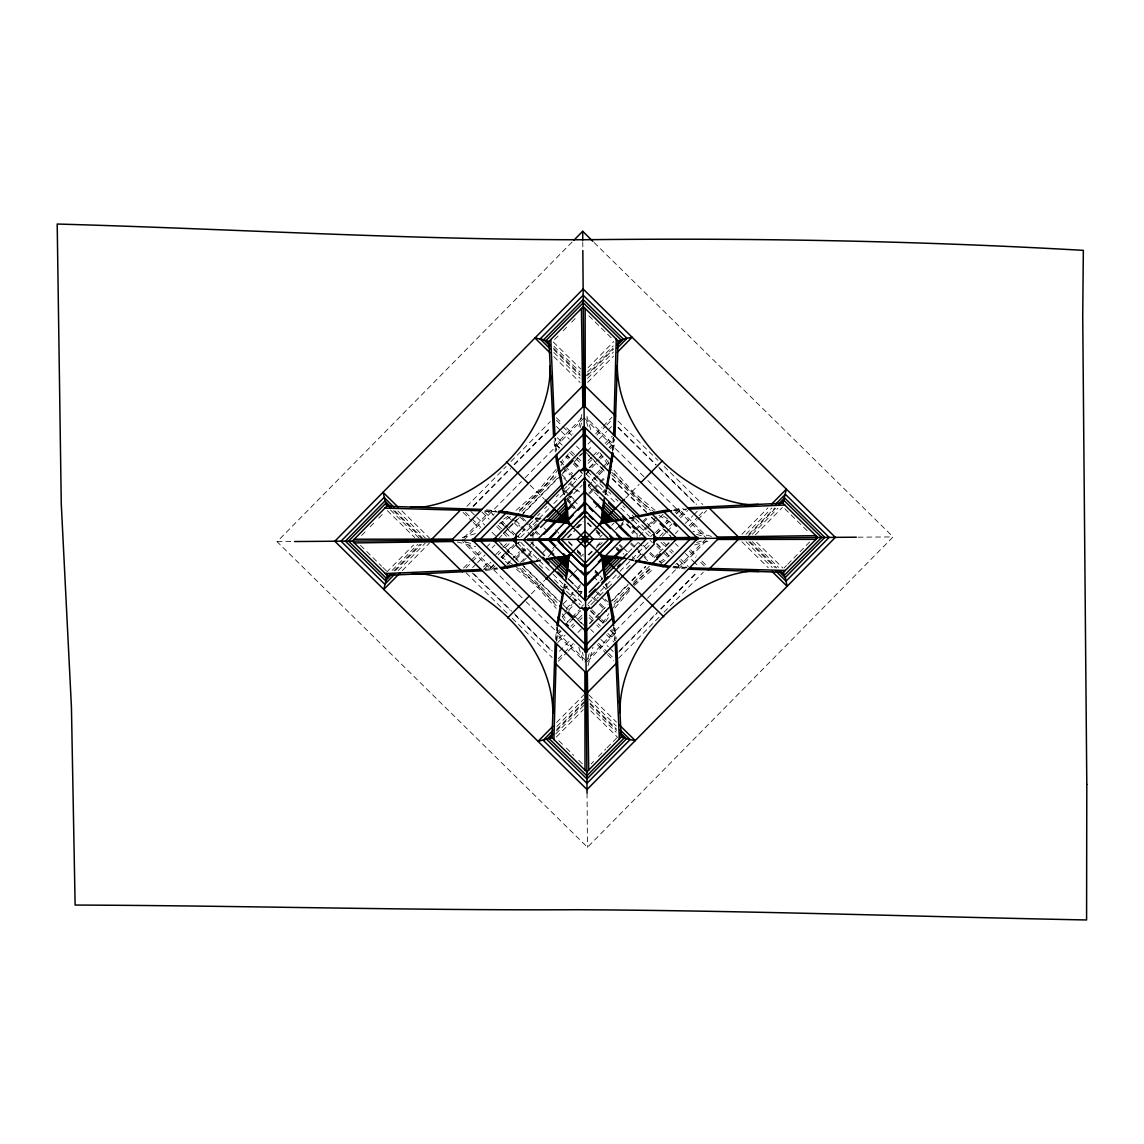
<?xml version="1.0" encoding="UTF-8"?>
<svg xmlns="http://www.w3.org/2000/svg" width="1144" height="1144" viewBox="0 0 1144 1144"><rect width="100%" height="100%" fill="white"/><g stroke="black" fill="none" stroke-linecap="round" stroke-linejoin="round"><path stroke-width="0.75" stroke-dasharray="5 3.75" d="M557.686 627.956L557.085 634.505L560.774 630.759M612.469 450.636L613.07 444.087L609.38 447.833M557.657 627.513L556.37 641.212L563.706 633.776M612.498 451.079L613.627 439.139M555.469 639.453L556.728 626.998M556.828 640.783L557.428 634.834L561.118 631.088M613.327 437.794L612.741 443.758L609.051 447.504M613.599 449.964L614.686 439.124M581.881 414.414L578.893 426.612M588.002 665.651L593.021 647.146M564.521 587.33L565.107 584.341M605.047 494.237L605.948 489.761M564.307 587.33L564.907 584.384M605.247 494.194L606.148 489.789M563.477 588.359L564.45 583.683M564.278 587.544L564.922 584.47M605.233 494.122L605.877 491.033M605.705 494.894L606.678 490.218M580.137 427.842L581.867 421.636M587.859 658.501L589.575 652.294M568.311 453.839C555.283 476.176 537.852 495.938 517.274 511.611M602.688 623.337L608.894 613.57M605.619 621.778L609.194 616.201M560.96 462.391L562.848 459.602M556.141 469.326L537.022 491.977L516.03 510.381M611.725 609.394L629.486 587.959M615.057 607.893L630.744 589.189M594.136 242.557L893.078 536.908L587.458 847.289L277.077 541.684L572.672 241.47M361.618 535.463L365.293 531.731M370.184 526.755L373.859 523.022M378.764 518.046L383.655 513.07M554.525 339.553L558.201 335.821M563.091 330.845L566.766 327.113M571.671 322.136L576.562 317.16M386.586 572.315L413.542 544.944M588.073 367.682L613.799 341.555M392.135 570.413L417.86 544.287M587.487 372.014L613.213 345.888M393.936 570.899L420.091 544.329M585.07 376.776L613.713 347.69M395.381 570.627L421.307 544.287M587.544 375.461L613.47 349.135M398.312 570.513L425.396 543.014M587.558 378.321L613.413 352.066M402.316 570.613L429.515 542.985M587.601 382.439L613.556 356.07M466.866 506.32L506.12 466.452M511.025 461.461L550.278 421.593M473.044 506.106L509.123 469.469M514.099 464.421L550.164 427.784M473.373 506.434L510.696 468.539M514.428 464.75L550.493 428.113M463.821 537.751L490.876 510.281L494.623 513.971M581.667 418.075L554.611 445.545L558.358 449.234M463.749 540.14L521.435 481.538M525.125 477.806L584.041 417.96M463.563 567.996L469.827 561.647M471.071 560.374L479.837 551.479M519.333 511.354L556.127 473.988M595.624 433.862L601.887 427.513M603.131 426.24L611.897 417.346M466.066 567.953L471.071 562.877M472.329 561.604L481.081 552.709M487.33 546.36L489.832 543.815M521.807 511.339L556.156 476.462M588.116 443.986L590.619 441.455M596.882 435.092L605.634 426.197M606.892 424.939L611.897 419.848M503.217 533.333L516.902 519.433M523.123 513.127L557.957 477.749M562.919 472.701L565.408 470.17M579.093 456.27L581.581 453.753M498.555 538.681L502.287 534.891M503.532 533.633L519.705 517.217M520.949 515.944L560.746 475.518M561.99 474.259L566.966 469.212M574.431 461.633L583.14 452.781M472.586 567.624L476.304 563.863M477.534 562.605L484.956 555.054M492.077 547.833L494.866 545.002M587.229 451.194L592.177 446.174M599.299 438.938L606.72 431.402M607.95 430.144L611.668 426.369M483.497 566.981L489.589 560.803M495.681 554.611L501.773 548.419M502.988 547.175L506.649 543.471M588.045 460.803L591.691 457.099M592.921 455.855L597.797 450.908M605.104 443.472L612.412 436.05M483.626 569.555L490.948 562.133M498.255 554.697L500.686 552.223M505.562 547.275L509.223 543.557M588.173 463.377L591.834 459.659M596.71 454.711L599.141 452.237M606.463 444.816L613.77 437.38M537.608 515.801L539.939 513.442M544.587 508.722L546.918 506.363M556.213 496.911L558.529 494.551M517.174 536.922L520.849 533.176M522.079 531.931L524.524 529.443M529.443 524.452L533.118 520.72M564.478 488.874L566.923 486.386M568.153 485.127L575.518 477.663M493.665 564.678L489.975 568.425L484.026 569.111M501.043 557.185L505.963 552.194M507.192 550.936L513.341 544.701M520.706 537.208L550.135 507.335M553.81 503.603L581.996 474.96M589.374 467.481L594.294 462.476M599.213 457.486L601.673 454.983M494.008 565.007L490.318 568.754L496.853 568.053M501.387 557.514L503.846 555.026M505.076 553.767L513.67 545.03M589.718 467.81L598.312 459.073M599.542 457.814L602.001 455.326M495.023 566.008L491.334 569.755L462.619 541.484M502.302 558.615L504.861 556.027M505.991 554.869L518.375 542.285M534.091 526.34L536.479 523.909M585.814 473.802L590.733 468.811M591.963 467.567L599.342 460.074M600.557 458.815L603.117 456.227M610.395 448.834L614.085 445.087L586.615 418.032M517.917 543.586L519.548 541.941M586.114 474.331L588.988 471.428M530.287 535.978L534.563 531.631M566.08 499.628L569.784 495.867M532.103 536.021L536.979 531.088M567.61 499.971L582.21 485.142M507.078 564.335L510.782 560.574M512.026 559.316L519.447 551.78M596.539 473.473L608.923 460.903M516.316 557.185L519.934 553.51M521.149 552.28L527.184 546.146M592.249 480.065L597.082 475.16M598.283 473.931L605.519 466.58M606.735 465.351L609.151 462.905M516.001 559.287L520.835 554.382M522.036 553.167L528.07 547.032M529.272 545.802L532.904 542.127M588.316 485.842L597.969 476.047M599.17 474.817L604.003 469.912M520.677 562.276L527.985 554.869M529.2 553.624L531.631 551.165M588.817 493.078L592.463 489.375M593.679 488.13L598.555 483.197M599.771 481.953L605.848 475.775M522.708 561.847L526.354 558.129M527.57 556.899L532.446 551.951M589.632 493.879L593.278 490.175M594.494 488.931L606.663 476.576M542.985 552.523L547.89 547.533M602.559 492.02L605.019 489.518M536.336 560.689L538.781 558.201M603.26 492.707L605.719 490.218M552.681 548.605L558.086 543.114M550.364 553.267L554.068 549.506M595.481 507.45L600.986 501.844M575.832 527.913L579.236 524.467M548.205 556.742L554.297 550.564M567.224 537.608L574.817 530.101M576.991 527.913L583.125 521.464M568.282 537.737L574.531 531.402M578.063 527.813L583.798 521.993M531.317 593.893L544.73 580.28M625.654 498.083L639.181 484.341M580.995 556.499L583.368 554.096M599.842 537.351L602.216 534.934M611.711 525.296L614.085 522.894M588.13 554.783L592.091 550.779M596.668 546.117L601.243 541.469M588.845 555.069L593.85 550.192M596.124 547.89L602.116 541.584M599.999 544.901L602.273 542.585M615.515 529.658L623.509 521.535M569.583 577.305L573.201 573.63M574.402 572.415L580.423 566.294M619.233 526.883L624.052 521.979M619.891 527.527L625.196 522.136M564.435 588.359L566.895 585.871M631.374 520.391L633.833 517.889M565.136 589.06L567.596 586.572M632.074 521.078L634.534 518.589M570.799 594.594L573.23 592.12M578.092 587.172L580.523 584.713M631.631 532.804L634.062 530.33M635.277 529.1L641.369 522.922M642.585 521.678L646.231 517.975M563.091 604.032L576.476 590.447M577.691 589.217L580.122 586.743M632.446 533.604L634.877 531.131M636.093 529.901L642.184 523.723M643.4 522.479L649.477 516.302M566.151 608.665L570.985 603.76M572.186 602.545L581.838 592.735M643.3 530.33L646.918 526.64M648.119 525.425L656.57 516.845M564.635 611.997L571.871 604.647M573.087 603.417L579.121 597.297M639.353 536.107L657.457 517.717M562.476 616.416L573.616 605.104M663.077 514.242L650.707 526.812L645.902 522.079M600.114 581.081L602.545 578.607M628.313 552.438L638.052 542.556M581.824 606.506L583.454 604.847M650.607 536.65L652.881 534.334M559.659 629.843L556.07 633.504L583.54 660.546M567.038 622.365L570.727 618.618M571.957 617.374L579.422 609.766M655.469 532.546L660.488 527.456M665.308 522.565L667.853 519.962M675.132 512.569L678.821 508.823L706.291 535.878M571.843 619.519L580.451 610.782M656.484 533.547L661.404 528.557M666.323 523.566L668.782 521.063M676.147 513.57L679.836 509.824L673.301 510.539M569.712 622.35L573.401 618.604M574.631 617.345L580.78 611.111M588.159 603.617L616.344 574.989M620.019 571.256L650.664 540.125M656.813 533.876L661.732 528.885M666.652 523.895L669.111 521.392M676.49 513.899L680.179 510.152L686.128 509.466M590.962 604.661L598.326 597.182M599.542 595.938L606.906 588.459M637.036 557.872L640.712 554.125M645.631 549.149L650.536 544.158M608.136 587.573L611.625 584.026M617.431 578.12L619.762 575.761M626.726 568.682L630.215 565.136M571.013 626.34L573.444 623.866M578.321 618.918L581.981 615.2M659.716 536.25L664.592 531.302M669.469 526.354L671.9 523.88M679.221 516.459L686.529 509.023L672.858 510.51M557.743 642.528L565.05 635.106M572.372 627.684L574.803 625.196M579.679 620.248L582.11 617.774M662.29 536.35L665.951 532.632M667.167 531.402L672.043 526.454M680.566 517.789L687.887 510.353M559.402 651.279L570.856 639.639M577.977 632.418L582.939 627.384M675.303 533.576L678.077 530.744M685.199 523.523L692.935 515.658M693.865 514.728L697.897 510.624M589.503 623.265L608.165 604.318M609.409 603.06L628.07 584.112M631.803 580.323L645.488 566.423M654.196 557.586L657.929 553.796M659.159 552.523L671.599 539.896M589.818 623.566L597.282 615.987M598.526 614.728L604.747 608.408M612.212 600.829L629.615 583.154M632.103 580.623L645.788 566.723M665.694 546.517L669.426 542.728M558.258 658.729L573.273 643.486M613.999 602.13L628.728 587.172M633.633 582.196L649.577 565.994M689.074 525.882L697.84 516.988M699.084 515.715L704.089 510.624M558.258 661.232L567.024 652.337M568.268 651.065L574.531 644.716M614.028 604.604L631.202 587.158M633.647 584.67L652.051 565.98M690.332 527.112L696.582 520.749M697.84 519.49L706.592 510.596M584.884 661.875L643.815 602.03M647.49 598.298L706.406 538.452M587.272 661.761L615.543 633.032L611.797 629.343M706.334 540.826L679.279 568.296L675.546 564.607M619.662 650.464L656.971 612.569M660.703 608.78L696.782 572.143M618.747 652.066L657.314 612.898M661.046 609.108L697.111 572.472M618.647 658.229L659.13 617.116M664.049 612.14L703.303 572.257M556.599 722.507L583.798 694.894M741.884 534.334L767.839 507.979M556.756 726.526L583.84 699.013M745.988 534.319L771.842 508.065M556.685 729.443L583.855 701.858M748.848 534.291L774.774 507.965M556.442 730.887L586.329 700.543M747.575 536.779L776.218 507.693M555.727 733.947L583.898 705.333M752.309 534.291L778.034 508.165M556.37 737.022L583.311 709.652M755.397 534.891L782.339 507.521M591.133 763.92L593.593 761.432M598.484 756.456L605.834 748.991M607.064 747.747L618.089 736.55M784.04 567.996L786.5 565.508M787.716 564.264L809.766 541.87M633.161 584.155L651.522 568.039M634.405 585.399L654.125 568.196M507.807 516.359L502.287 520.019M510.438 516.63L499.385 523.852M659.716 561.947L669.397 555.598M660.975 563.177L667.867 558.558M475.504 533.633L461.647 537.723M694.651 544.959L709.995 540.554M696.596 542.499L702.759 540.669M629.143 517.975L633.805 516.931M633.004 517.746L629.944 518.432L632.789 517.774M535.621 561.189L540.225 560.145M534.82 562.004L541.012 560.603M535.907 561.118L540.297 560.16M629.815 518.632L632.789 517.989M535.878 560.918L540.34 559.945M673.959 509.395L683.283 508.308M485.385 570.456L497.826 568.997M485.385 569.383L497.297 568.082M277.077 541.684L292.821 541.555M858.086 537.179L893.078 536.908M578.535 591.434L582.01 591.405M496.424 511.897L489.875 511.296L493.622 514.986M673.744 566.68L680.28 567.281L676.547 563.592M484.927 510.753L496.868 511.868M673.301 566.709L685.227 567.839M486.4 509.838L495.752 510.767M485.07 511.182L489.532 511.64L493.278 515.329M686.572 567.553L680.623 566.952L676.876 563.263M672.786 567.653L685.242 568.897M711.439 536.364L692.935 531.345M457.243 541.941L475.618 546.646M535.549 518.432L538.538 519.033M630.129 559.259L633.118 559.859M535.578 518.232L539.982 519.119M633.118 560.059L628.699 559.173L633.333 560.102M536.007 517.689L542.17 518.976M536.822 518.489L539.896 519.133M629.472 559.917L635.678 561.218M696.524 534.362L702.731 536.093M465.88 542.07L472.086 543.8M667.567 518.747L661.99 515.172M670.527 522.522C647.161 508.937 626.755 490.447 610.639 468.783M501.029 556.899L513.584 564.993M505.391 561.518L509.566 564.349M655.04 510.353L632.403 491.234L613.985 470.241M514.972 565.937L538.996 586.1L557.4 607.092M516.487 569.269L537.766 587.344L556.17 608.351M588.903 315.83L613.785 340.326M784.827 508.737L809.709 533.233M553.31 342.027L580.68 368.969M756.684 542.285L782.811 568.01M553.953 346.346L580.079 372.072M752.366 541.698L778.492 567.424M553.481 348.148L580.037 374.303M750.121 541.784L776.676 567.924M553.753 349.606L580.079 375.518M748.905 541.755L775.232 567.681M553.853 352.524L580.108 378.378M746.045 541.77L772.314 567.624M553.767 356.528L580.122 382.496M741.941 541.813L768.296 567.767M618.046 421.078L657.914 460.331M664.149 466.466L702.773 504.49M618.26 427.255L656.155 464.578M658.687 467.067L696.582 504.375M617.932 427.584L655.827 464.907M659.616 468.64L696.253 504.704M584.241 417.96L644.072 476.876M647.819 480.551L706.406 538.252M556.37 417.774L561.461 422.779M566.537 427.784L572.901 434.048M611.768 472.315L650.393 510.338M690.504 549.849L696.853 556.098M701.944 561.103L707.021 566.108M556.413 420.277L561.504 425.282M562.776 426.54L571.657 435.292M611.783 474.789L647.904 510.367M689.274 551.093L695.623 557.342M700.714 562.347L704.518 566.108M585.985 452.452L594.823 461.161M599.885 466.137L604.933 471.113M612.512 478.578L646.617 512.169M651.68 517.145L656.727 522.107M664.307 529.572L670.627 535.792M588.202 455.255L605.891 472.672M612.212 478.893L646.317 512.469M651.365 517.446L656.427 522.422M662.748 528.642L671.585 537.351M556.413 426.469L560.517 430.516M561.447 431.431L569.312 439.167M576.533 446.289L579.364 449.077M675.375 543.6L678.206 546.389M685.428 553.51L692.964 560.932M693.293 561.246L698.326 566.208M557.385 437.709L563.577 443.8M570.999 451.108L582.139 462.076M663.563 542.256L666.037 544.687M670.985 549.563L673.458 552.009M680.894 559.316L688.316 566.623M562.233 445.159L554.811 437.837L556.299 451.508M569.669 452.466L582.039 464.65M660.989 542.385L664.707 546.046M669.655 550.922L672.129 553.353M679.565 560.674L686.986 567.982M608.565 491.82L610.925 494.151M615.644 498.798L618.003 501.129M622.736 505.777L625.096 508.093M632.174 515.072L634.534 517.403M587.458 471.385L604.904 488.559M635.492 518.69L650.45 533.404M559.688 447.876L555.941 444.187L555.255 438.238M567.181 455.255L569.683 457.714M574.674 462.634L579.665 467.553M585.914 473.702L615.787 503.117M620.777 508.022L649.406 536.207M656.899 543.586L663.134 549.735M664.392 550.965L669.383 555.884M559.359 448.219L555.612 444.53L556.313 451.065M566.852 455.598L569.354 458.058M574.345 462.977L579.336 467.882M656.556 543.929L661.561 548.848M666.552 553.753L669.054 556.213M565.751 456.513L568.353 459.073M573.244 463.892L582.082 472.586M656.813 546.174L668.153 557.328M580.122 471.485L582.353 473.688M650.035 540.326L652.294 542.556M588.388 484.498L590.905 486.972M592.735 488.774L595.266 491.262M588.345 486.314L598.226 496.053M633.047 530.344L639.224 536.422M560.031 461.289L563.792 464.993M565.05 466.237L572.586 473.659M563.506 466.909L576.991 480.18M643.085 545.259L649.206 551.294M650.436 552.495L657.786 559.745M659.015 560.946L661.461 563.363M562.633 467.796L569.984 475.046M571.213 476.247L576.118 481.081M638.524 542.528L644.644 548.562M649.549 553.396L654.454 558.215M562.09 474.889L565.794 478.535M570.742 483.411L575.689 488.273M576.919 489.489L579.393 491.92M631.288 543.028L635.006 546.675M636.236 547.89L648.591 560.059M563.763 478.135L572.415 486.658M573.644 487.873L578.592 492.735M630.487 543.843L636.665 549.921M637.909 551.136L642.842 556.013M644.086 557.228L647.79 560.875M564.378 489.832L569.354 494.751M570.599 495.967L576.833 502.102M619.891 544.501L622.393 546.961M623.637 548.191L627.37 551.866M632.36 556.77L634.848 559.23M563.677 490.547L566.166 492.993M567.424 494.222L572.4 499.127M573.644 500.357L578.635 505.262M619.204 545.216L624.181 550.121M567.195 498.455L573.316 504.475M616.973 547.461L623.737 554.139M567.767 500.314L570.212 502.731M571.442 503.932L575.117 507.55M615.744 547.561L620.649 552.38M567.324 500.872L575.446 508.851M616.244 549.02L621.978 554.668M596.453 530.044L602.216 535.721M570.098 504.861L573.802 508.508M587.93 522.794L594.265 529.029M595.981 530.516L602.087 536.722M587.258 523.123L591.906 527.699M596.553 532.275L603.531 539.153M530.13 485.199L544.101 498.941M568.539 541.384L573.602 546.303M577.105 549.835L583.526 556.084M568.625 542.399L573.687 547.39M577.162 550.793L582.782 556.327M555.355 529.715L559.058 533.361M577.162 551.937L581.781 556.484M595.295 570.298L599.056 574.002M595.037 571.042L598.712 574.66M599.942 575.861L602.387 578.263M594.966 572.243L602.23 579.407M536.007 518.647L538.495 521.106M535.306 519.362L537.809 521.807M544.029 527.942L547.776 531.631M593.321 576.476L597.054 580.151M603.288 586.286L605.777 588.745M522.365 517.703L527.312 522.579M528.542 523.795L534.72 529.872M535.964 531.088L539.668 534.734M597.74 591.934L600.214 594.365M605.162 599.227L607.636 601.658M520.334 517.303L527.741 524.61M528.986 525.825L533.919 530.687M535.163 531.903L537.623 534.334M595.709 591.519L608.065 603.689M515.701 520.363L520.606 525.196M521.836 526.397L531.631 536.05M594.051 597.511L598.941 602.33M600.171 603.546L605.076 608.365M512.369 518.847L519.719 526.083M520.949 527.298L525.854 532.117M591.934 597.197L598.069 603.231M599.299 604.432L606.649 611.683M507.95 516.688L519.262 527.827M530.93 542.156L534.634 545.817M574.402 584.956L581.81 592.263M577.42 589.803L581.209 593.536M517.86 536.035L519.519 537.666M587.73 604.818L589.374 606.449M502.016 521.249L504.604 523.809M505.748 524.939L518.346 537.337M591.82 609.681L600.657 618.389M601.816 619.519L604.404 622.064M501.115 522.365L503.603 524.824M504.861 526.054L513.599 534.663M590.819 610.696L599.556 619.304M600.814 620.534L603.303 622.994M610.796 630.373L614.543 634.048L613.842 627.513M500.772 522.694L505.777 527.613M507.021 528.843L513.27 534.992M520.749 542.37L551.88 573.015M553.124 574.245L582.997 603.66M590.49 611.025L596.725 617.174M597.983 618.404L602.974 623.323M610.467 630.702L614.214 634.391L614.9 640.34M517.217 542.714L520.949 546.403M522.193 547.633L532.16 557.443M566.509 591.248L580.208 604.747M539.167 564.678L542.699 568.153M554.511 579.779L559.23 584.427M560.417 585.599L562.776 587.916M484.412 511.826L490.604 517.917M498.026 525.225L504.218 531.317M505.448 532.532L509.166 536.193M521.664 548.491L524.167 550.965M589.346 615.143L593.064 618.804M598.012 623.68L600.486 626.111M607.922 633.433L615.343 640.74M481.838 511.954L489.26 519.262M496.696 526.583L502.888 532.675M504.118 533.89L506.592 536.336M589.26 617.717L591.734 620.162M596.682 625.039L599.156 627.47M606.592 634.777L614.013 642.099M470.899 511.468L475.933 516.416M476.862 517.331L484.727 525.082M491.963 532.189L496.982 537.151M590.79 629.515L593.622 632.289M600.843 639.41L608.393 646.832M609.652 648.076L613.413 651.78M498.569 541.241L512.469 554.912M513.727 556.156L520.048 562.376M521.307 563.62L561.733 603.431M563.005 604.676L569.312 610.896M574.374 615.872L584.47 625.811M500.8 544.029L514.7 557.714M515.958 558.958L518.489 561.447M523.537 566.423L557.643 599.999M577.863 619.905L581.652 623.637M465.637 512.469L470.713 517.474M471.986 518.732L480.88 527.484M522.25 568.211L557.128 602.559M598.498 643.285L607.392 652.051M608.665 653.296L613.742 658.301M463.134 512.469L472.029 521.235M473.301 522.479L479.651 528.742M519.776 568.239L557.142 605.047M597.268 644.544L606.163 653.296M607.421 654.554L613.785 660.803M462.491 539.096L523.594 599.256M526.083 601.701L585.928 660.631M473.902 573.873L511.797 611.182M514.328 613.67L552.223 650.993M472.315 572.958L510.21 610.281M515.258 615.257L551.894 651.322M466.137 572.858L507.25 613.341M512.24 618.26L552.109 657.514M401.859 510.81L429.472 538.009M588.774 694.851L616.401 722.05M397.855 510.968L425.353 538.052M588.803 698.97L616.301 726.054M394.923 510.896L422.508 538.066M590.075 703.059L616.416 728.985M393.479 510.653L423.823 540.54M590.118 704.275L616.673 730.43M390.433 509.938L419.047 538.109M590.075 706.52L616.201 732.246M387.344 510.582L414.714 537.523M590.733 710.839L618.103 737.78M360.46 545.345L381.61 566.18M382.854 567.395L387.83 572.3M558.858 740.711L565.079 746.832M566.323 748.062L573.788 755.412M578.764 760.302L582.496 763.977M608.966 463.392L604.347 456.499M607.736 464.65L599.656 452.209M562.419 613.928L567.91 622.222M562.147 616.559L565.808 622.079M590.733 429.729L586.343 414.385M578.807 647.261L583.511 662.719M586.457 421.607L588.288 427.784M582.325 652.352L583.24 655.441M606.391 583.368L607.793 589.546M606.635 587.215L605.934 584.155L606.592 587.001M563.191 489.832L564.221 494.437L563.248 490.118M562.376 489.031L563.763 495.223M605.734 584.026L606.377 587.001M563.449 490.09L564.421 494.551M614.971 628.17L616.23 638.981M554.096 441.083L555.369 452.037M613.856 627.069L615.172 638.995M637.122 533.676L637.165 538.881M582.768 241.784L582.825 248.791M587.044 793.049L587.458 847.289M532.932 532.746L532.99 539.696M533.004 541.427L533.047 546.632"/><path stroke-width="1.5" d="M553.91 739.51L556.527 643.772M616.244 339.067L613.627 434.82M616.587 641.956L621.178 737.136L586.886 771.971L552.052 737.68L555.169 642.442M614.986 436.15L618.103 340.912L583.283 306.606L548.977 341.441L553.582 436.622M420.82 507.378C485.986 498.484 551.136 433.361 550.164 365.88M749.334 571.199C684.169 580.094 619.018 645.23 620.005 712.698M550.393 379.922L550.621 375.547M619.533 703.031L619.762 698.669M624.824 518.933L601.415 522.694L604.49 500.929M552.852 713.227C552.781 645.745 486.629 581.624 421.335 573.745M617.302 365.365C617.374 432.847 683.526 496.954 748.819 504.833M557.843 626.311L563.921 590.304M612.312 452.266L606.234 488.273M611.439 462.362L611.74 459.144M556.885 625.382L563.206 589.618M606.949 488.974L613.27 453.21M610.267 468.911L610.853 465.637M565.965 579.979L567.939 569.755L568.411 559.673L569.212 556.341L571.256 554.254M604.189 498.612L602.216 508.823L601.744 518.918L600.943 522.236L598.898 524.324M565.679 577.663L568.74 555.884L547.018 559.287M561.747 599.971L562.39 596.782M606.792 486.586L607.435 483.397M608.093 480.208L609.38 473.816M481.939 509.38L386.701 506.263L352.395 541.098L387.23 575.389L383.783 589.446L399.842 573.115M688.216 569.197L783.468 572.329L817.76 537.494L782.925 503.188L786.386 489.146L771.542 504.204M546.718 519.891L565.179 522.136L567.696 519.733L564.707 499.542M623.437 558.701L604.976 556.442L602.459 558.844L605.448 579.036M573.931 240.197L582.696 231.288L592.864 241.312M390.204 574.688L386.472 578.478L348.534 541.126L385.886 503.188L383.026 492.263L398.083 507.107M617.445 343.901L623.337 339.11L632.103 337.237L617.274 352.309M391.677 574.388L385.514 580.651L345.388 541.155L384.899 501.029L391.162 507.192M617.174 345.374L623.337 339.11L583.226 299.599L543.715 339.725L534.934 337.995L549.992 352.824M394.623 574.274L384.77 584.269L341.012 541.183L384.098 497.425L394.094 507.264M617.102 348.305L626.955 338.309L583.183 295.223L540.097 338.981L550.107 348.834M461.818 508.722L430.544 540.483L462.319 571.771M552.609 416.53L583.883 384.756L615.644 416.044M533.147 517.088L507.121 511.911L479.365 540.111L507.55 567.867L533.504 562.29M562.433 489.317L556.499 461.761L584.255 433.576L612.455 461.332M518.661 514.056L493.121 539.997L519.061 565.551M558.815 473.273L584.369 447.333L610.31 472.872M494.065 540.926L496.496 538.466M567.067 466.795L573.144 460.617M529.915 517.002L561.947 484.47M516.359 536.107L512.669 539.854L516.416 543.529M580.837 470.627L584.512 466.881L588.259 470.57M513.484 540.654L515.944 538.166M582.882 470.184L585.328 467.696M535.077 529.643L538.795 525.854M547.476 517.045L554.869 509.538M569.683 494.494L572.172 491.963M540.626 527.384L546.703 521.206M547.761 520.091L565.308 502.273M550.393 520.62L565.88 504.89M552.824 521.121L566.409 507.321M543.958 534.277L555.827 522.236M568.754 509.109L572.315 505.491M556.885 521.678L567.038 511.368M558.601 521.778L567.152 513.084M560.26 521.864L567.267 514.743M561.933 521.964L567.395 516.416M563.563 522.05L567.51 518.046M548.591 540.154L555.955 532.675M573.101 515.258L568.196 520.234L569.04 523.494L565.765 522.708M578.02 510.267L585.37 502.802M565.15 531.574L556.813 540.039L527.598 540.454M579.436 517.059L585.385 511.025L585.342 481.796M602.159 519.476L604.633 521.907M570.327 553.338L568.268 555.426L564.964 556.27L546.389 558.672M507.65 617.917L529.214 596.038M545.731 579.25L624.424 499.327M640.94 482.553L662.505 460.66M599.828 525.239L601.887 523.166L605.19 522.308L623.766 519.905M568.496 558.601L569.283 555.326L566.094 556.098L563.534 553.71M584.77 567.567L587.158 565.15M610.953 540.969L613.341 538.552M584.784 575.789L588.459 572.043M598.283 562.076L601.958 558.343L601.115 555.083M602.659 560.546L606.592 556.542M602.774 562.162L608.222 556.627M602.888 563.835L609.895 556.713M603.002 565.508L611.568 556.813M603.117 567.209L613.27 556.899M584.798 586.343L596.653 574.302M614.328 556.356L621.449 549.12M603.746 571.256L617.331 557.471M604.275 573.687L619.762 557.957M589.16 592.206L598.898 582.325M604.847 576.304L622.393 558.486M623.451 557.385L627.098 553.682M588.03 596.725L595.495 589.146M601.715 582.825L607.907 576.533M617.746 566.537L620.22 564.035M589.317 607.95L585.642 611.697L581.896 608.007M653.796 542.471L657.485 538.724L653.739 535.049M656.627 557.414L660.288 553.71M608.079 590.876L611.339 605.305L585.785 631.245L559.845 605.705M635.392 561.161L651.494 564.521L677.034 538.581L651.093 513.041L635.049 516.645M611.339 605.305L613.656 616.816L585.9 645.016L557.7 617.245M651.494 564.521L663.034 566.666L690.804 538.466L662.605 510.71L651.093 513.041M552.881 726.283L538.052 741.341L552.052 737.68M617.546 662.061L586.271 693.822L554.511 662.548M708.336 569.855L739.61 538.095L707.85 506.821M553.053 730.272L543.214 740.268L586.972 783.354L630.058 739.596L635.235 740.597L618.904 724.524M775.546 504.318L785.385 494.308L829.143 537.394L786.057 581.166L787.129 586.314L772.071 571.485M552.981 733.204L546.818 739.482L586.929 778.978L626.44 738.852L630.058 739.596L620.048 729.758M778.478 504.204L784.641 497.926L824.767 537.437L785.256 577.563L786.057 581.166L776.061 571.314M552.709 734.691L548.977 738.481L586.915 775.832L624.266 737.894L626.44 738.852L620.177 732.689M779.951 503.889L783.683 500.1L821.621 537.466L784.269 575.403L785.256 577.563L778.992 571.385M618.103 340.912L621.192 340.097L583.24 302.745L545.888 340.683L543.715 339.725L549.992 345.903M600.872 523.251L604.061 522.493M643.8 515.372L650.164 513.971M527.942 562.862L531.131 562.162M637.38 516.988L671.671 510.71M534.391 561.246L500.128 567.696M511.826 566.194L515.1 565.565M662.605 510.71L669.097 509.952M501.058 568.625L507.55 567.867M758.486 504.375L744.458 504.604M411.668 574.216L425.697 573.973M425.182 507.078L411.139 507.064M744.973 571.499L759.015 571.514M689.103 509.123L784.798 505.033M481.052 569.455L385.356 573.559M687.744 507.793L782.925 503.188M387.23 575.389L482.411 570.799M610.081 538.595L644.301 538.109M653.682 537.966L697.897 537.337M717.474 537.065L815.901 535.649M354.268 542.928L452.681 541.527M472.272 541.241L516.473 540.611M587.473 512.884L582.282 512.912L558.658 536.908L558.701 542.084L582.682 565.708L587.873 565.665L611.497 541.684L611.454 536.493M294.566 541.541L654.039 538.752M654.482 538.752L856.341 537.194M354.24 539.224L452.666 539.11M472.243 539.081L516.459 539.038M527.584 539.024L556.813 538.981L562.848 544.944M644.315 539.553L613.356 539.596L609.723 536.021M653.696 539.553L697.911 539.496M717.488 539.467L815.929 539.353M384.856 508.122L480.594 510.739M785.299 570.456L689.56 567.853M498.055 512.054L532.446 517.803M670.47 566.38L636.093 560.46M662.004 565.651L665.236 565.951M498.998 511.096L507.121 511.911M663.034 566.666L669.54 567.324M655.455 564.478L658.729 565.064M544.387 520.177L554.611 522.15L564.707 522.622L568.025 523.423L570.112 525.468M625.768 558.401L615.543 556.427L605.448 555.955L602.13 555.155L600.042 553.11M524.395 515.958L527.584 516.602M637.78 561.003L640.969 561.647M644.172 562.305L650.55 563.592M565.265 522.207L568.482 522.951L567.696 519.733M604.976 556.442L601.673 555.626L602.459 558.844M548.977 341.441L545.888 340.683L549.678 344.415M621.178 737.136L624.266 737.894L620.477 734.162M567.996 559.116L565.522 556.67M780.48 571.657L784.269 575.403L783.468 572.329M673.845 523.809L676.304 526.226M583.44 448.276L585.914 450.707M660.045 523.709L663.763 527.355M607.364 484.127L639.896 516.159M583.712 467.696L586.214 470.155M595.981 490.533L598.512 493.021M608.579 502.931L614.828 509.08M622.322 516.459L628.614 522.665M632.403 526.383L634.934 528.871M599.456 497.268L603.174 500.915M604.275 501.973L622.093 519.519M626.869 524.252L630.573 527.913M603.746 504.604L619.476 520.091M603.26 507.035L617.045 520.62M593.707 501.73L602.144 510.038M618.875 526.526L628.528 536.021M602.688 511.096L612.998 521.249M602.602 512.812L611.282 521.364M602.502 514.471L609.623 521.478M602.416 516.144L607.95 521.607M602.316 517.774L606.334 521.721M589.203 507.707L592.935 511.397M604.132 522.408L610.367 528.542M616.587 534.677L621.578 539.582M589.174 515.787L592.792 519.362M571.028 524.538L568.94 522.493L568.096 519.176L567.467 509.094L565.336 498.913M506.449 461.861L528.342 483.426M545.116 499.942L663.706 616.716M599.127 554.039L601.215 556.098L602.059 559.402L604.461 577.977M582.196 563.978L585.828 567.553M548.577 538.996L554.811 545.13M580.952 570.87L585.942 575.775M563.835 556.871L567.839 560.817M562.204 556.985L567.739 562.433M560.531 557.099L567.653 564.106M558.873 557.214L567.567 565.779M557.157 557.342L567.467 567.481M538.023 539.01L553.682 554.425M569.226 569.726L578.864 579.221M553.11 557.972L566.895 571.542M550.679 558.486L566.409 573.988M535.878 547.032L544.515 555.541M548.062 559.058L565.88 576.605M568.225 578.878L573.158 583.74M542.799 557.171L549.077 563.348M557.829 571.957L562.834 576.891M513.47 539.038L515.973 541.498M530.258 562.433L562.791 594.465M494.051 539.067L496.51 541.498M568.182 612.069L573.13 616.931M566.08 623.466L568.525 625.868M389.675 506.921L385.886 503.188L386.701 506.263M607.95 593.236L608.651 596.424M559.759 474.202L561.161 480.566M607.378 591.591L613.656 625.882M563.134 488.617L556.67 454.34M610.395 604.375L611.983 612.54M613.656 616.816L614.414 623.308M555.741 455.283L556.499 461.761M612.626 615.801L612.984 619.018M616.988 375.032L617.288 379.393M552.867 699.184L553.167 703.546M615.243 643.314L619.347 739.01M554.912 435.263L550.822 339.582M585.771 564.292L586.243 596.782M586.4 607.907L587.029 652.109M587.315 671.685L588.717 770.112M581.438 308.48L582.839 406.892M583.125 426.483L583.755 470.684M583.912 481.81L584.341 511.025M582.696 231.288L582.754 240.04M582.839 250.536L585.614 608.25M585.614 608.694L587.044 793.049M585.142 308.451L585.256 406.878M585.285 428.085L585.342 470.67M584.77 564.307L584.813 598.526M584.827 607.907L584.87 652.123M584.899 671.7L585.013 770.141M1086.8 784.384L1086.585 919.962C916.63 916.616 746.732 910.595 576.719 909.723C409.481 910.524 242.328 905.619 75.118 905.061L71.428 707.049L61.261 503.717L57.2 224.038C232.461 228.929 407.55 239.725 582.925 239.754C749.821 237.866 916.687 240.74 1083.339 250.364L1082.724 316.688L1086.8 784.384M583.14 289.032L334.82 541.226L587.015 789.56L835.349 537.351L583.14 289.032M584.041 405.677L451.465 540.326L586.114 672.901L718.689 538.252L584.041 405.677M584.212 426.683L472.472 540.168L585.957 651.894L697.683 538.424L584.212 426.683M578.993 470.37L516.073 534.262L516.159 545.388L580.051 608.293L591.176 608.208L654.082 544.315L653.996 533.204L590.104 470.284L578.993 470.37M584.598 477.749L523.537 539.768L585.556 600.829L646.617 538.81L584.598 477.749M584.713 491.591L537.38 539.668L585.442 586.986L632.775 538.924L584.713 491.591M584.798 502.216L548.005 539.582L585.37 576.361L622.15 539.01L584.798 502.216M584.856 510.496L556.284 539.51L585.299 568.082L613.87 539.067L584.856 510.496M584.899 515.486L561.275 539.482L585.256 563.091L608.88 539.11L584.899 515.486M585.013 531.088L576.876 539.353L585.142 547.504L593.278 539.224L585.013 531.088M585.056 535.549L581.338 539.324L585.113 543.028L588.817 539.267L585.056 535.549M586.929 537.408L583.197 537.437L583.226 541.169L586.958 541.141L586.929 537.408"/></g></svg>
